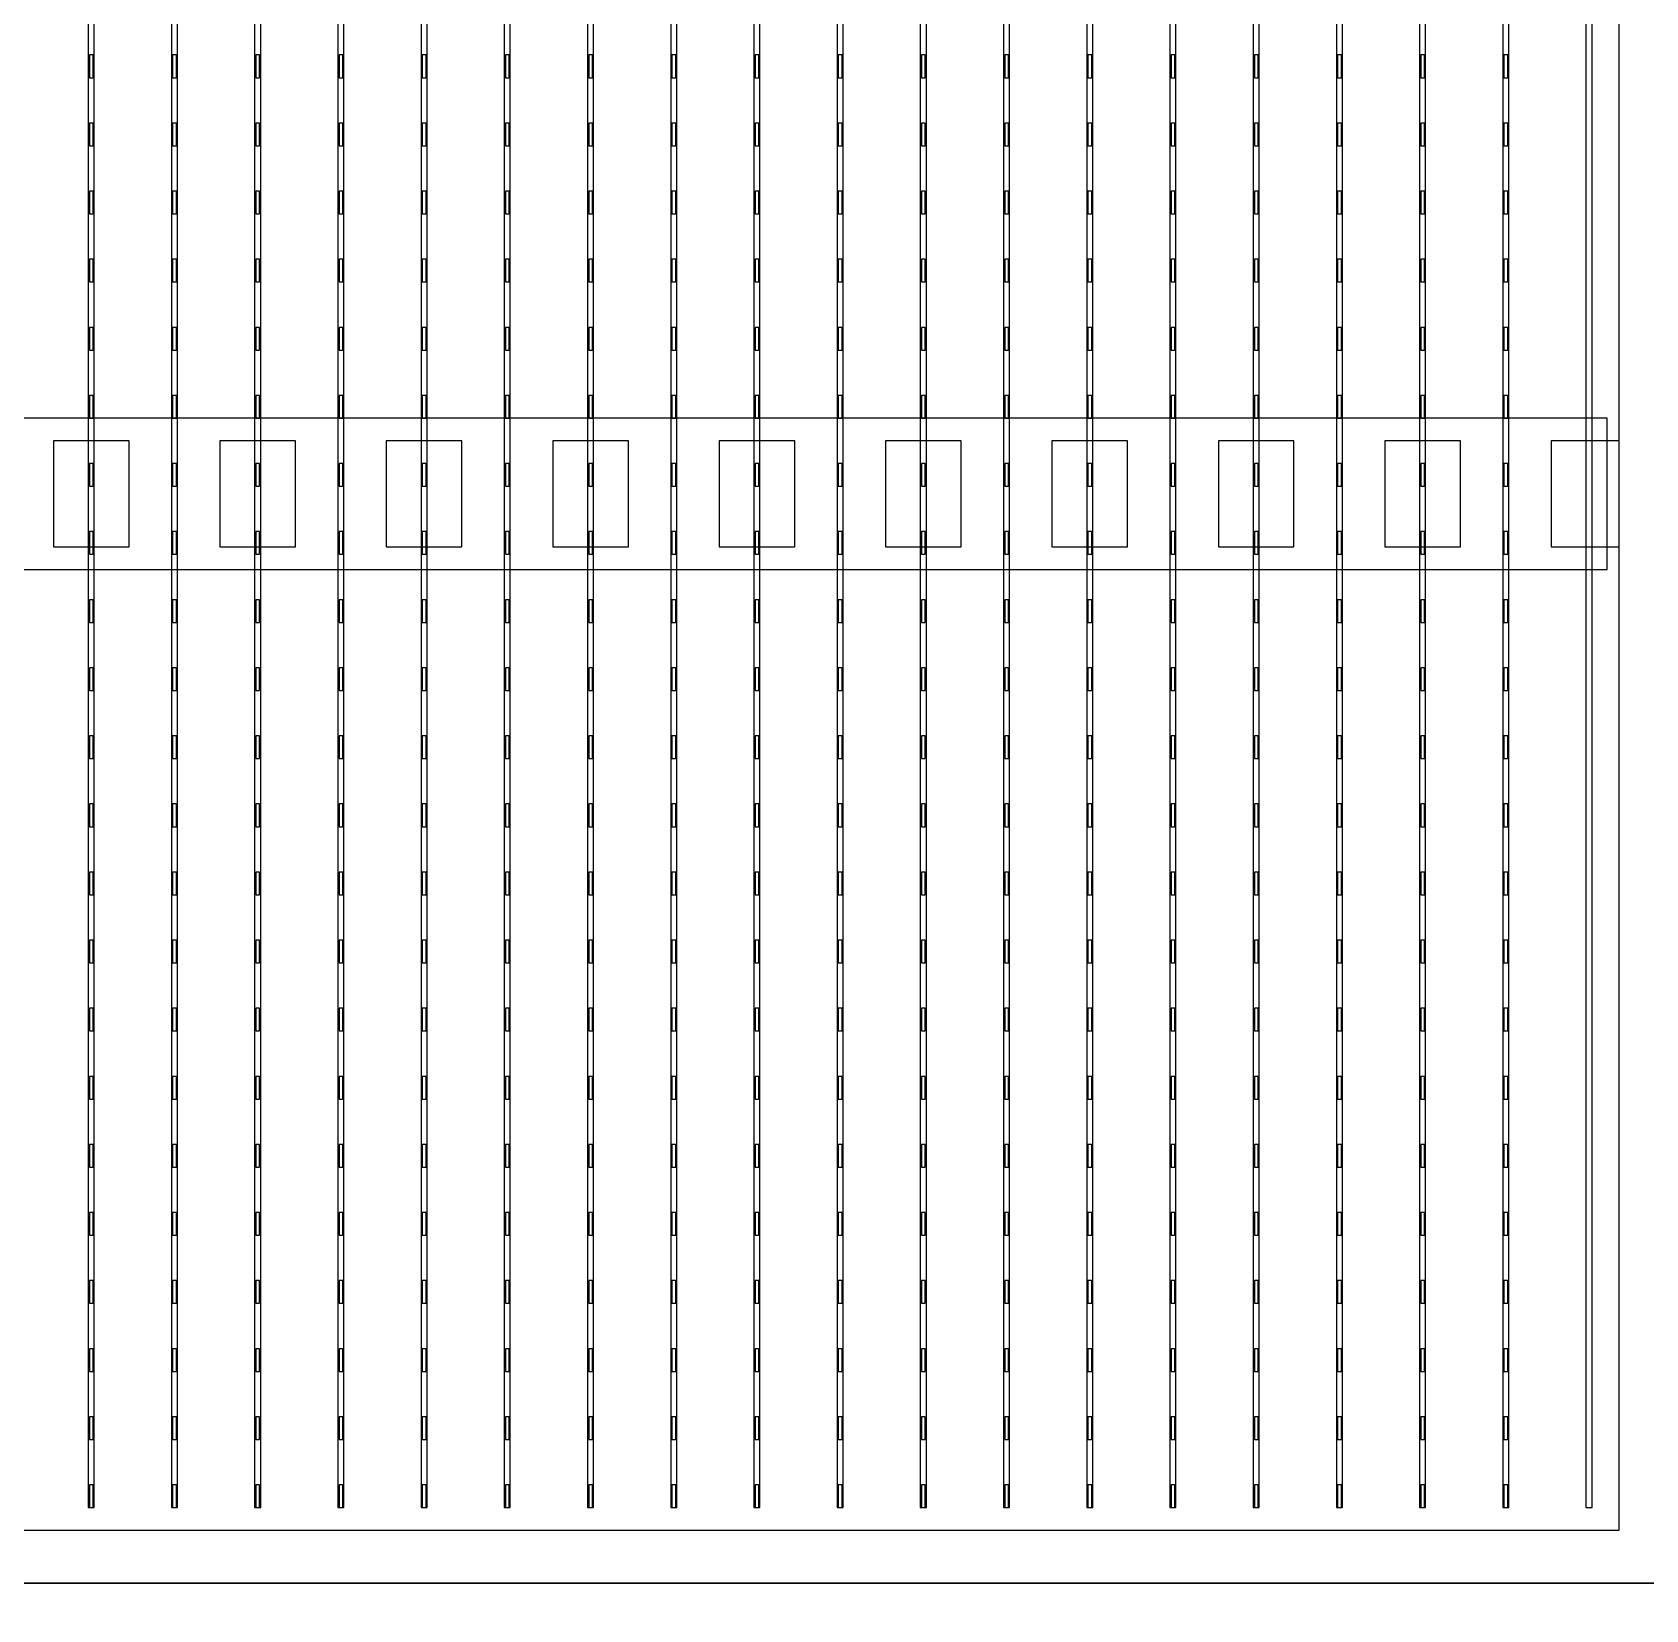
# Model space of a CAD drawing. Header units: millimetres. Extents: x -18 to 142, y -7 to 153.
# Drawn here: x 72.23 to 82.89, y 20.22 to 30.65 of the extents above; entities that cross this region are included whole.
import ezdxf

# ---------------------------------------------------------------- set-up
doc = ezdxf.new("R2010")
doc.units = ezdxf.units.MM
for name, color, linetype in [('BUSBARS', 3, 'Continuous'), ('CELLS', 5, 'Continuous'), ('CONTACT_PADS', 2, 'Continuous'), ('DICING', 4, 'Continuous'), ('FINGERS', 1, 'Continuous'), ('INSULATION', 2, 'Continuous')]:
    doc.layers.add(name, color=color, linetype=linetype)

msp = doc.modelspace()

# ---------------------------------------------------------------- linework, layer by layer
at = {"layer": 'BUSBARS'}
msp.add_lwpolyline([(82.64, 27.1), (82.64, 28.1), (62.6, 28.1), (62.6, 27.1), (82.64, 27.1)], close=True, dxfattribs=at)
at = {"layer": 'CELLS'}
for points in [[(83.07, 20.4), (83.07, 41.3), (62.17, 41.3), (62.17, 20.4), (83.07, 20.4)], [(83.07, -0.5), (83.07, 20.4), (62.17, 20.4), (62.17, -0.5), (83.07, -0.5)]]:
    msp.add_lwpolyline(points, close=True, dxfattribs=at)
at = {"layer": 'CONTACT_PADS'}
for points in [[(72.633, 30.35), (72.633, 30.5), (72.608, 30.5), (72.608, 30.35), (72.633, 30.35)], [(73.183, 30.35), (73.183, 30.5), (73.158, 30.5), (73.158, 30.35), (73.183, 30.35)], [(73.733, 30.35), (73.733, 30.5), (73.708, 30.5), (73.708, 30.35), (73.733, 30.35)], [(74.283, 30.35), (74.283, 30.5), (74.258, 30.5), (74.258, 30.35), (74.283, 30.35)], [(74.833, 30.35), (74.833, 30.5), (74.808, 30.5), (74.808, 30.35), (74.833, 30.35)], [(75.383, 30.35), (75.383, 30.5), (75.358, 30.5), (75.358, 30.35), (75.383, 30.35)], [(75.933, 30.35), (75.933, 30.5), (75.908, 30.5), (75.908, 30.35), (75.933, 30.35)], [(76.483, 30.35), (76.483, 30.5), (76.458, 30.5), (76.458, 30.35), (76.483, 30.35)], [(77.033, 30.35), (77.033, 30.5), (77.008, 30.5), (77.008, 30.35), (77.033, 30.35)], [(77.583, 30.35), (77.583, 30.5), (77.558, 30.5), (77.558, 30.35), (77.583, 30.35)], [(78.133, 30.35), (78.133, 30.5), (78.108, 30.5), (78.108, 30.35), (78.133, 30.35)], [(78.683, 30.35), (78.683, 30.5), (78.658, 30.5), (78.658, 30.35), (78.683, 30.35)], [(79.233, 30.35), (79.233, 30.5), (79.208, 30.5), (79.208, 30.35), (79.233, 30.35)], [(79.783, 30.35), (79.783, 30.5), (79.758, 30.5), (79.758, 30.35), (79.783, 30.35)], [(80.333, 30.35), (80.333, 30.5), (80.308, 30.5), (80.308, 30.35), (80.333, 30.35)], [(80.883, 30.35), (80.883, 30.5), (80.858, 30.5), (80.858, 30.35), (80.883, 30.35)], [(81.433, 30.35), (81.433, 30.5), (81.408, 30.5), (81.408, 30.35), (81.433, 30.35)], [(81.983, 30.35), (81.983, 30.5), (81.958, 30.5), (81.958, 30.35), (81.983, 30.35)], [(72.633, 29.9), (72.633, 30.05), (72.608, 30.05), (72.608, 29.9), (72.633, 29.9)], [(73.183, 29.9), (73.183, 30.05), (73.158, 30.05), (73.158, 29.9), (73.183, 29.9)], [(73.733, 29.9), (73.733, 30.05), (73.708, 30.05), (73.708, 29.9), (73.733, 29.9)], [(74.283, 29.9), (74.283, 30.05), (74.258, 30.05), (74.258, 29.9), (74.283, 29.9)], [(74.833, 29.9), (74.833, 30.05), (74.808, 30.05), (74.808, 29.9), (74.833, 29.9)], [(75.383, 29.9), (75.383, 30.05), (75.358, 30.05), (75.358, 29.9), (75.383, 29.9)], [(75.933, 29.9), (75.933, 30.05), (75.908, 30.05), (75.908, 29.9), (75.933, 29.9)], [(76.483, 29.9), (76.483, 30.05), (76.458, 30.05), (76.458, 29.9), (76.483, 29.9)], [(77.033, 29.9), (77.033, 30.05), (77.008, 30.05), (77.008, 29.9), (77.033, 29.9)], [(77.583, 29.9), (77.583, 30.05), (77.558, 30.05), (77.558, 29.9), (77.583, 29.9)], [(78.133, 29.9), (78.133, 30.05), (78.108, 30.05), (78.108, 29.9), (78.133, 29.9)], [(78.683, 29.9), (78.683, 30.05), (78.658, 30.05), (78.658, 29.9), (78.683, 29.9)], [(79.233, 29.9), (79.233, 30.05), (79.208, 30.05), (79.208, 29.9), (79.233, 29.9)], [(79.783, 29.9), (79.783, 30.05), (79.758, 30.05), (79.758, 29.9), (79.783, 29.9)], [(80.333, 29.9), (80.333, 30.05), (80.308, 30.05), (80.308, 29.9), (80.333, 29.9)], [(80.883, 29.9), (80.883, 30.05), (80.858, 30.05), (80.858, 29.9), (80.883, 29.9)], [(81.433, 29.9), (81.433, 30.05), (81.408, 30.05), (81.408, 29.9), (81.433, 29.9)], [(81.983, 29.9), (81.983, 30.05), (81.958, 30.05), (81.958, 29.9), (81.983, 29.9)], [(72.633, 29.45), (72.633, 29.6), (72.608, 29.6), (72.608, 29.45), (72.633, 29.45)], [(73.183, 29.45), (73.183, 29.6), (73.158, 29.6), (73.158, 29.45), (73.183, 29.45)], [(73.733, 29.45), (73.733, 29.6), (73.708, 29.6), (73.708, 29.45), (73.733, 29.45)], [(74.283, 29.45), (74.283, 29.6), (74.258, 29.6), (74.258, 29.45), (74.283, 29.45)], [(74.833, 29.45), (74.833, 29.6), (74.808, 29.6), (74.808, 29.45), (74.833, 29.45)], [(75.383, 29.45), (75.383, 29.6), (75.358, 29.6), (75.358, 29.45), (75.383, 29.45)], [(75.933, 29.45), (75.933, 29.6), (75.908, 29.6), (75.908, 29.45), (75.933, 29.45)], [(76.483, 29.45), (76.483, 29.6), (76.458, 29.6), (76.458, 29.45), (76.483, 29.45)], [(77.033, 29.45), (77.033, 29.6), (77.008, 29.6), (77.008, 29.45), (77.033, 29.45)], [(77.583, 29.45), (77.583, 29.6), (77.558, 29.6), (77.558, 29.45), (77.583, 29.45)], [(78.133, 29.45), (78.133, 29.6), (78.108, 29.6), (78.108, 29.45), (78.133, 29.45)], [(78.683, 29.45), (78.683, 29.6), (78.658, 29.6), (78.658, 29.45), (78.683, 29.45)], [(79.233, 29.45), (79.233, 29.6), (79.208, 29.6), (79.208, 29.45), (79.233, 29.45)], [(79.783, 29.45), (79.783, 29.6), (79.758, 29.6), (79.758, 29.45), (79.783, 29.45)], [(80.333, 29.45), (80.333, 29.6), (80.308, 29.6), (80.308, 29.45), (80.333, 29.45)], [(80.883, 29.45), (80.883, 29.6), (80.858, 29.6), (80.858, 29.45), (80.883, 29.45)], [(81.433, 29.45), (81.433, 29.6), (81.408, 29.6), (81.408, 29.45), (81.433, 29.45)], [(81.983, 29.45), (81.983, 29.6), (81.958, 29.6), (81.958, 29.45), (81.983, 29.45)], [(72.633, 29), (72.633, 29.15), (72.608, 29.15), (72.608, 29), (72.633, 29)], [(73.183, 29), (73.183, 29.15), (73.158, 29.15), (73.158, 29), (73.183, 29)], [(73.733, 29), (73.733, 29.15), (73.708, 29.15), (73.708, 29), (73.733, 29)], [(74.283, 29), (74.283, 29.15), (74.258, 29.15), (74.258, 29), (74.283, 29)], [(74.833, 29), (74.833, 29.15), (74.808, 29.15), (74.808, 29), (74.833, 29)], [(75.383, 29), (75.383, 29.15), (75.358, 29.15), (75.358, 29), (75.383, 29)], [(75.933, 29), (75.933, 29.15), (75.908, 29.15), (75.908, 29), (75.933, 29)], [(76.483, 29), (76.483, 29.15), (76.458, 29.15), (76.458, 29), (76.483, 29)], [(77.033, 29), (77.033, 29.15), (77.008, 29.15), (77.008, 29), (77.033, 29)], [(77.583, 29), (77.583, 29.15), (77.558, 29.15), (77.558, 29), (77.583, 29)], [(78.133, 29), (78.133, 29.15), (78.108, 29.15), (78.108, 29), (78.133, 29)], [(78.683, 29), (78.683, 29.15), (78.658, 29.15), (78.658, 29), (78.683, 29)], [(79.233, 29), (79.233, 29.15), (79.208, 29.15), (79.208, 29), (79.233, 29)], [(79.783, 29), (79.783, 29.15), (79.758, 29.15), (79.758, 29), (79.783, 29)], [(80.333, 29), (80.333, 29.15), (80.308, 29.15), (80.308, 29), (80.333, 29)], [(80.883, 29), (80.883, 29.15), (80.858, 29.15), (80.858, 29), (80.883, 29)], [(81.433, 29), (81.433, 29.15), (81.408, 29.15), (81.408, 29), (81.433, 29)], [(81.983, 29), (81.983, 29.15), (81.958, 29.15), (81.958, 29), (81.983, 29)], [(72.633, 28.55), (72.633, 28.7), (72.608, 28.7), (72.608, 28.55), (72.633, 28.55)], [(73.183, 28.55), (73.183, 28.7), (73.158, 28.7), (73.158, 28.55), (73.183, 28.55)], [(73.733, 28.55), (73.733, 28.7), (73.708, 28.7), (73.708, 28.55), (73.733, 28.55)], [(74.283, 28.55), (74.283, 28.7), (74.258, 28.7), (74.258, 28.55), (74.283, 28.55)], [(74.833, 28.55), (74.833, 28.7), (74.808, 28.7), (74.808, 28.55), (74.833, 28.55)], [(75.383, 28.55), (75.383, 28.7), (75.358, 28.7), (75.358, 28.55), (75.383, 28.55)], [(75.933, 28.55), (75.933, 28.7), (75.908, 28.7), (75.908, 28.55), (75.933, 28.55)], [(76.483, 28.55), (76.483, 28.7), (76.458, 28.7), (76.458, 28.55), (76.483, 28.55)], [(77.033, 28.55), (77.033, 28.7), (77.008, 28.7), (77.008, 28.55), (77.033, 28.55)], [(77.583, 28.55), (77.583, 28.7), (77.558, 28.7), (77.558, 28.55), (77.583, 28.55)], [(78.133, 28.55), (78.133, 28.7), (78.108, 28.7), (78.108, 28.55), (78.133, 28.55)], [(78.683, 28.55), (78.683, 28.7), (78.658, 28.7), (78.658, 28.55), (78.683, 28.55)], [(79.233, 28.55), (79.233, 28.7), (79.208, 28.7), (79.208, 28.55), (79.233, 28.55)], [(79.783, 28.55), (79.783, 28.7), (79.758, 28.7), (79.758, 28.55), (79.783, 28.55)], [(80.333, 28.55), (80.333, 28.7), (80.308, 28.7), (80.308, 28.55), (80.333, 28.55)], [(80.883, 28.55), (80.883, 28.7), (80.858, 28.7), (80.858, 28.55), (80.883, 28.55)], [(81.433, 28.55), (81.433, 28.7), (81.408, 28.7), (81.408, 28.55), (81.433, 28.55)], [(81.983, 28.55), (81.983, 28.7), (81.958, 28.7), (81.958, 28.55), (81.983, 28.55)], [(72.633, 28.1), (72.633, 28.25), (72.608, 28.25), (72.608, 28.1), (72.633, 28.1)], [(73.183, 28.1), (73.183, 28.25), (73.158, 28.25), (73.158, 28.1), (73.183, 28.1)], [(73.733, 28.1), (73.733, 28.25), (73.708, 28.25), (73.708, 28.1), (73.733, 28.1)], [(74.283, 28.1), (74.283, 28.25), (74.258, 28.25), (74.258, 28.1), (74.283, 28.1)], [(74.833, 28.1), (74.833, 28.25), (74.808, 28.25), (74.808, 28.1), (74.833, 28.1)], [(75.383, 28.1), (75.383, 28.25), (75.358, 28.25), (75.358, 28.1), (75.383, 28.1)], [(75.933, 28.1), (75.933, 28.25), (75.908, 28.25), (75.908, 28.1), (75.933, 28.1)], [(76.483, 28.1), (76.483, 28.25), (76.458, 28.25), (76.458, 28.1), (76.483, 28.1)], [(77.033, 28.1), (77.033, 28.25), (77.008, 28.25), (77.008, 28.1), (77.033, 28.1)], [(77.583, 28.1), (77.583, 28.25), (77.558, 28.25), (77.558, 28.1), (77.583, 28.1)], [(78.133, 28.1), (78.133, 28.25), (78.108, 28.25), (78.108, 28.1), (78.133, 28.1)], [(78.683, 28.1), (78.683, 28.25), (78.658, 28.25), (78.658, 28.1), (78.683, 28.1)], [(79.233, 28.1), (79.233, 28.25), (79.208, 28.25), (79.208, 28.1), (79.233, 28.1)], [(79.783, 28.1), (79.783, 28.25), (79.758, 28.25), (79.758, 28.1), (79.783, 28.1)], [(80.333, 28.1), (80.333, 28.25), (80.308, 28.25), (80.308, 28.1), (80.333, 28.1)], [(80.883, 28.1), (80.883, 28.25), (80.858, 28.25), (80.858, 28.1), (80.883, 28.1)], [(81.433, 28.1), (81.433, 28.25), (81.408, 28.25), (81.408, 28.1), (81.433, 28.1)], [(81.983, 28.1), (81.983, 28.25), (81.958, 28.25), (81.958, 28.1), (81.983, 28.1)], [(72.633, 27.65), (72.633, 27.8), (72.608, 27.8), (72.608, 27.65), (72.633, 27.65)], [(73.183, 27.65), (73.183, 27.8), (73.158, 27.8), (73.158, 27.65), (73.183, 27.65)], [(73.733, 27.65), (73.733, 27.8), (73.708, 27.8), (73.708, 27.65), (73.733, 27.65)], [(74.283, 27.65), (74.283, 27.8), (74.258, 27.8), (74.258, 27.65), (74.283, 27.65)], [(74.833, 27.65), (74.833, 27.8), (74.808, 27.8), (74.808, 27.65), (74.833, 27.65)], [(75.383, 27.65), (75.383, 27.8), (75.358, 27.8), (75.358, 27.65), (75.383, 27.65)], [(75.933, 27.65), (75.933, 27.8), (75.908, 27.8), (75.908, 27.65), (75.933, 27.65)], [(76.483, 27.65), (76.483, 27.8), (76.458, 27.8), (76.458, 27.65), (76.483, 27.65)], [(77.033, 27.65), (77.033, 27.8), (77.008, 27.8), (77.008, 27.65), (77.033, 27.65)], [(77.583, 27.65), (77.583, 27.8), (77.558, 27.8), (77.558, 27.65), (77.583, 27.65)], [(78.133, 27.65), (78.133, 27.8), (78.108, 27.8), (78.108, 27.65), (78.133, 27.65)], [(78.683, 27.65), (78.683, 27.8), (78.658, 27.8), (78.658, 27.65), (78.683, 27.65)], [(79.233, 27.65), (79.233, 27.8), (79.208, 27.8), (79.208, 27.65), (79.233, 27.65)], [(79.783, 27.65), (79.783, 27.8), (79.758, 27.8), (79.758, 27.65), (79.783, 27.65)], [(80.333, 27.65), (80.333, 27.8), (80.308, 27.8), (80.308, 27.65), (80.333, 27.65)], [(80.883, 27.65), (80.883, 27.8), (80.858, 27.8), (80.858, 27.65), (80.883, 27.65)], [(81.433, 27.65), (81.433, 27.8), (81.408, 27.8), (81.408, 27.65), (81.433, 27.65)], [(81.983, 27.65), (81.983, 27.8), (81.958, 27.8), (81.958, 27.65), (81.983, 27.65)], [(72.633, 27.2), (72.633, 27.35), (72.608, 27.35), (72.608, 27.2), (72.633, 27.2)], [(73.183, 27.2), (73.183, 27.35), (73.158, 27.35), (73.158, 27.2), (73.183, 27.2)], [(73.733, 27.2), (73.733, 27.35), (73.708, 27.35), (73.708, 27.2), (73.733, 27.2)], [(74.283, 27.2), (74.283, 27.35), (74.258, 27.35), (74.258, 27.2), (74.283, 27.2)], [(74.833, 27.2), (74.833, 27.35), (74.808, 27.35), (74.808, 27.2), (74.833, 27.2)], [(75.383, 27.2), (75.383, 27.35), (75.358, 27.35), (75.358, 27.2), (75.383, 27.2)], [(75.933, 27.2), (75.933, 27.35), (75.908, 27.35), (75.908, 27.2), (75.933, 27.2)], [(76.483, 27.2), (76.483, 27.35), (76.458, 27.35), (76.458, 27.2), (76.483, 27.2)], [(77.033, 27.2), (77.033, 27.35), (77.008, 27.35), (77.008, 27.2), (77.033, 27.2)], [(77.583, 27.2), (77.583, 27.35), (77.558, 27.35), (77.558, 27.2), (77.583, 27.2)], [(78.133, 27.2), (78.133, 27.35), (78.108, 27.35), (78.108, 27.2), (78.133, 27.2)], [(78.683, 27.2), (78.683, 27.35), (78.658, 27.35), (78.658, 27.2), (78.683, 27.2)], [(79.233, 27.2), (79.233, 27.35), (79.208, 27.35), (79.208, 27.2), (79.233, 27.2)], [(79.783, 27.2), (79.783, 27.35), (79.758, 27.35), (79.758, 27.2), (79.783, 27.2)], [(80.333, 27.2), (80.333, 27.35), (80.308, 27.35), (80.308, 27.2), (80.333, 27.2)], [(80.883, 27.2), (80.883, 27.35), (80.858, 27.35), (80.858, 27.2), (80.883, 27.2)], [(81.433, 27.2), (81.433, 27.35), (81.408, 27.35), (81.408, 27.2), (81.433, 27.2)], [(81.983, 27.2), (81.983, 27.35), (81.958, 27.35), (81.958, 27.2), (81.983, 27.2)], [(72.633, 26.75), (72.633, 26.9), (72.608, 26.9), (72.608, 26.75), (72.633, 26.75)], [(73.183, 26.75), (73.183, 26.9), (73.158, 26.9), (73.158, 26.75), (73.183, 26.75)], [(73.733, 26.75), (73.733, 26.9), (73.708, 26.9), (73.708, 26.75), (73.733, 26.75)], [(74.283, 26.75), (74.283, 26.9), (74.258, 26.9), (74.258, 26.75), (74.283, 26.75)], [(74.833, 26.75), (74.833, 26.9), (74.808, 26.9), (74.808, 26.75), (74.833, 26.75)], [(75.383, 26.75), (75.383, 26.9), (75.358, 26.9), (75.358, 26.75), (75.383, 26.75)], [(75.933, 26.75), (75.933, 26.9), (75.908, 26.9), (75.908, 26.75), (75.933, 26.75)], [(76.483, 26.75), (76.483, 26.9), (76.458, 26.9), (76.458, 26.75), (76.483, 26.75)], [(77.033, 26.75), (77.033, 26.9), (77.008, 26.9), (77.008, 26.75), (77.033, 26.75)], [(77.583, 26.75), (77.583, 26.9), (77.558, 26.9), (77.558, 26.75), (77.583, 26.75)], [(78.133, 26.75), (78.133, 26.9), (78.108, 26.9), (78.108, 26.75), (78.133, 26.75)], [(78.683, 26.75), (78.683, 26.9), (78.658, 26.9), (78.658, 26.75), (78.683, 26.75)], [(79.233, 26.75), (79.233, 26.9), (79.208, 26.9), (79.208, 26.75), (79.233, 26.75)], [(79.783, 26.75), (79.783, 26.9), (79.758, 26.9), (79.758, 26.75), (79.783, 26.75)], [(80.333, 26.75), (80.333, 26.9), (80.308, 26.9), (80.308, 26.75), (80.333, 26.75)], [(80.883, 26.75), (80.883, 26.9), (80.858, 26.9), (80.858, 26.75), (80.883, 26.75)], [(81.433, 26.75), (81.433, 26.9), (81.408, 26.9), (81.408, 26.75), (81.433, 26.75)], [(81.983, 26.75), (81.983, 26.9), (81.958, 26.9), (81.958, 26.75), (81.983, 26.75)], [(72.633, 26.3), (72.633, 26.45), (72.608, 26.45), (72.608, 26.3), (72.633, 26.3)], [(73.183, 26.3), (73.183, 26.45), (73.158, 26.45), (73.158, 26.3), (73.183, 26.3)], [(73.733, 26.3), (73.733, 26.45), (73.708, 26.45), (73.708, 26.3), (73.733, 26.3)], [(74.283, 26.3), (74.283, 26.45), (74.258, 26.45), (74.258, 26.3), (74.283, 26.3)], [(74.833, 26.3), (74.833, 26.45), (74.808, 26.45), (74.808, 26.3), (74.833, 26.3)], [(75.383, 26.3), (75.383, 26.45), (75.358, 26.45), (75.358, 26.3), (75.383, 26.3)], [(75.933, 26.3), (75.933, 26.45), (75.908, 26.45), (75.908, 26.3), (75.933, 26.3)], [(76.483, 26.3), (76.483, 26.45), (76.458, 26.45), (76.458, 26.3), (76.483, 26.3)], [(77.033, 26.3), (77.033, 26.45), (77.008, 26.45), (77.008, 26.3), (77.033, 26.3)], [(77.583, 26.3), (77.583, 26.45), (77.558, 26.45), (77.558, 26.3), (77.583, 26.3)], [(78.133, 26.3), (78.133, 26.45), (78.108, 26.45), (78.108, 26.3), (78.133, 26.3)], [(78.683, 26.3), (78.683, 26.45), (78.658, 26.45), (78.658, 26.3), (78.683, 26.3)], [(79.233, 26.3), (79.233, 26.45), (79.208, 26.45), (79.208, 26.3), (79.233, 26.3)], [(79.783, 26.3), (79.783, 26.45), (79.758, 26.45), (79.758, 26.3), (79.783, 26.3)], [(80.333, 26.3), (80.333, 26.45), (80.308, 26.45), (80.308, 26.3), (80.333, 26.3)], [(80.883, 26.3), (80.883, 26.45), (80.858, 26.45), (80.858, 26.3), (80.883, 26.3)], [(81.433, 26.3), (81.433, 26.45), (81.408, 26.45), (81.408, 26.3), (81.433, 26.3)], [(81.983, 26.3), (81.983, 26.45), (81.958, 26.45), (81.958, 26.3), (81.983, 26.3)], [(72.633, 25.85), (72.633, 26), (72.608, 26), (72.608, 25.85), (72.633, 25.85)], [(73.183, 25.85), (73.183, 26), (73.158, 26), (73.158, 25.85), (73.183, 25.85)], [(73.733, 25.85), (73.733, 26), (73.708, 26), (73.708, 25.85), (73.733, 25.85)], [(74.283, 25.85), (74.283, 26), (74.258, 26), (74.258, 25.85), (74.283, 25.85)], [(74.833, 25.85), (74.833, 26), (74.808, 26), (74.808, 25.85), (74.833, 25.85)], [(75.383, 25.85), (75.383, 26), (75.358, 26), (75.358, 25.85), (75.383, 25.85)], [(75.933, 25.85), (75.933, 26), (75.908, 26), (75.908, 25.85), (75.933, 25.85)], [(76.483, 25.85), (76.483, 26), (76.458, 26), (76.458, 25.85), (76.483, 25.85)], [(77.033, 25.85), (77.033, 26), (77.008, 26), (77.008, 25.85), (77.033, 25.85)], [(77.583, 25.85), (77.583, 26), (77.558, 26), (77.558, 25.85), (77.583, 25.85)], [(78.133, 25.85), (78.133, 26), (78.108, 26), (78.108, 25.85), (78.133, 25.85)], [(78.683, 25.85), (78.683, 26), (78.658, 26), (78.658, 25.85), (78.683, 25.85)], [(79.233, 25.85), (79.233, 26), (79.208, 26), (79.208, 25.85), (79.233, 25.85)], [(79.783, 25.85), (79.783, 26), (79.758, 26), (79.758, 25.85), (79.783, 25.85)], [(80.333, 25.85), (80.333, 26), (80.308, 26), (80.308, 25.85), (80.333, 25.85)], [(80.883, 25.85), (80.883, 26), (80.858, 26), (80.858, 25.85), (80.883, 25.85)], [(81.433, 25.85), (81.433, 26), (81.408, 26), (81.408, 25.85), (81.433, 25.85)], [(81.983, 25.85), (81.983, 26), (81.958, 26), (81.958, 25.85), (81.983, 25.85)], [(72.633, 25.4), (72.633, 25.55), (72.608, 25.55), (72.608, 25.4), (72.633, 25.4)], [(73.183, 25.4), (73.183, 25.55), (73.158, 25.55), (73.158, 25.4), (73.183, 25.4)], [(73.733, 25.4), (73.733, 25.55), (73.708, 25.55), (73.708, 25.4), (73.733, 25.4)], [(74.283, 25.4), (74.283, 25.55), (74.258, 25.55), (74.258, 25.4), (74.283, 25.4)], [(74.833, 25.4), (74.833, 25.55), (74.808, 25.55), (74.808, 25.4), (74.833, 25.4)], [(75.383, 25.4), (75.383, 25.55), (75.358, 25.55), (75.358, 25.4), (75.383, 25.4)], [(75.933, 25.4), (75.933, 25.55), (75.908, 25.55), (75.908, 25.4), (75.933, 25.4)], [(76.483, 25.4), (76.483, 25.55), (76.458, 25.55), (76.458, 25.4), (76.483, 25.4)], [(77.033, 25.4), (77.033, 25.55), (77.008, 25.55), (77.008, 25.4), (77.033, 25.4)], [(77.583, 25.4), (77.583, 25.55), (77.558, 25.55), (77.558, 25.4), (77.583, 25.4)], [(78.133, 25.4), (78.133, 25.55), (78.108, 25.55), (78.108, 25.4), (78.133, 25.4)], [(78.683, 25.4), (78.683, 25.55), (78.658, 25.55), (78.658, 25.4), (78.683, 25.4)], [(79.233, 25.4), (79.233, 25.55), (79.208, 25.55), (79.208, 25.4), (79.233, 25.4)], [(79.783, 25.4), (79.783, 25.55), (79.758, 25.55), (79.758, 25.4), (79.783, 25.4)], [(80.333, 25.4), (80.333, 25.55), (80.308, 25.55), (80.308, 25.4), (80.333, 25.4)], [(80.883, 25.4), (80.883, 25.55), (80.858, 25.55), (80.858, 25.4), (80.883, 25.4)], [(81.433, 25.4), (81.433, 25.55), (81.408, 25.55), (81.408, 25.4), (81.433, 25.4)], [(81.983, 25.4), (81.983, 25.55), (81.958, 25.55), (81.958, 25.4), (81.983, 25.4)], [(72.633, 24.95), (72.633, 25.1), (72.608, 25.1), (72.608, 24.95), (72.633, 24.95)], [(73.183, 24.95), (73.183, 25.1), (73.158, 25.1), (73.158, 24.95), (73.183, 24.95)], [(73.733, 24.95), (73.733, 25.1), (73.708, 25.1), (73.708, 24.95), (73.733, 24.95)], [(74.283, 24.95), (74.283, 25.1), (74.258, 25.1), (74.258, 24.95), (74.283, 24.95)], [(74.833, 24.95), (74.833, 25.1), (74.808, 25.1), (74.808, 24.95), (74.833, 24.95)], [(75.383, 24.95), (75.383, 25.1), (75.358, 25.1), (75.358, 24.95), (75.383, 24.95)], [(75.933, 24.95), (75.933, 25.1), (75.908, 25.1), (75.908, 24.95), (75.933, 24.95)], [(76.483, 24.95), (76.483, 25.1), (76.458, 25.1), (76.458, 24.95), (76.483, 24.95)], [(77.033, 24.95), (77.033, 25.1), (77.008, 25.1), (77.008, 24.95), (77.033, 24.95)], [(77.583, 24.95), (77.583, 25.1), (77.558, 25.1), (77.558, 24.95), (77.583, 24.95)], [(78.133, 24.95), (78.133, 25.1), (78.108, 25.1), (78.108, 24.95), (78.133, 24.95)], [(78.683, 24.95), (78.683, 25.1), (78.658, 25.1), (78.658, 24.95), (78.683, 24.95)], [(79.233, 24.95), (79.233, 25.1), (79.208, 25.1), (79.208, 24.95), (79.233, 24.95)], [(79.783, 24.95), (79.783, 25.1), (79.758, 25.1), (79.758, 24.95), (79.783, 24.95)], [(80.333, 24.95), (80.333, 25.1), (80.308, 25.1), (80.308, 24.95), (80.333, 24.95)], [(80.883, 24.95), (80.883, 25.1), (80.858, 25.1), (80.858, 24.95), (80.883, 24.95)], [(81.433, 24.95), (81.433, 25.1), (81.408, 25.1), (81.408, 24.95), (81.433, 24.95)], [(81.983, 24.95), (81.983, 25.1), (81.958, 25.1), (81.958, 24.95), (81.983, 24.95)], [(72.633, 24.5), (72.633, 24.65), (72.608, 24.65), (72.608, 24.5), (72.633, 24.5)], [(73.183, 24.5), (73.183, 24.65), (73.158, 24.65), (73.158, 24.5), (73.183, 24.5)], [(73.733, 24.5), (73.733, 24.65), (73.708, 24.65), (73.708, 24.5), (73.733, 24.5)], [(74.283, 24.5), (74.283, 24.65), (74.258, 24.65), (74.258, 24.5), (74.283, 24.5)], [(74.833, 24.5), (74.833, 24.65), (74.808, 24.65), (74.808, 24.5), (74.833, 24.5)], [(75.383, 24.5), (75.383, 24.65), (75.358, 24.65), (75.358, 24.5), (75.383, 24.5)], [(75.933, 24.5), (75.933, 24.65), (75.908, 24.65), (75.908, 24.5), (75.933, 24.5)], [(76.483, 24.5), (76.483, 24.65), (76.458, 24.65), (76.458, 24.5), (76.483, 24.5)], [(77.033, 24.5), (77.033, 24.65), (77.008, 24.65), (77.008, 24.5), (77.033, 24.5)], [(77.583, 24.5), (77.583, 24.65), (77.558, 24.65), (77.558, 24.5), (77.583, 24.5)], [(78.133, 24.5), (78.133, 24.65), (78.108, 24.65), (78.108, 24.5), (78.133, 24.5)], [(78.683, 24.5), (78.683, 24.65), (78.658, 24.65), (78.658, 24.5), (78.683, 24.5)], [(79.233, 24.5), (79.233, 24.65), (79.208, 24.65), (79.208, 24.5), (79.233, 24.5)], [(79.783, 24.5), (79.783, 24.65), (79.758, 24.65), (79.758, 24.5), (79.783, 24.5)], [(80.333, 24.5), (80.333, 24.65), (80.308, 24.65), (80.308, 24.5), (80.333, 24.5)], [(80.883, 24.5), (80.883, 24.65), (80.858, 24.65), (80.858, 24.5), (80.883, 24.5)], [(81.433, 24.5), (81.433, 24.65), (81.408, 24.65), (81.408, 24.5), (81.433, 24.5)], [(81.983, 24.5), (81.983, 24.65), (81.958, 24.65), (81.958, 24.5), (81.983, 24.5)], [(72.633, 24.05), (72.633, 24.2), (72.608, 24.2), (72.608, 24.05), (72.633, 24.05)], [(73.183, 24.05), (73.183, 24.2), (73.158, 24.2), (73.158, 24.05), (73.183, 24.05)], [(73.733, 24.05), (73.733, 24.2), (73.708, 24.2), (73.708, 24.05), (73.733, 24.05)], [(74.283, 24.05), (74.283, 24.2), (74.258, 24.2), (74.258, 24.05), (74.283, 24.05)], [(74.833, 24.05), (74.833, 24.2), (74.808, 24.2), (74.808, 24.05), (74.833, 24.05)], [(75.383, 24.05), (75.383, 24.2), (75.358, 24.2), (75.358, 24.05), (75.383, 24.05)], [(75.933, 24.05), (75.933, 24.2), (75.908, 24.2), (75.908, 24.05), (75.933, 24.05)], [(76.483, 24.05), (76.483, 24.2), (76.458, 24.2), (76.458, 24.05), (76.483, 24.05)], [(77.033, 24.05), (77.033, 24.2), (77.008, 24.2), (77.008, 24.05), (77.033, 24.05)], [(77.583, 24.05), (77.583, 24.2), (77.558, 24.2), (77.558, 24.05), (77.583, 24.05)], [(78.133, 24.05), (78.133, 24.2), (78.108, 24.2), (78.108, 24.05), (78.133, 24.05)], [(78.683, 24.05), (78.683, 24.2), (78.658, 24.2), (78.658, 24.05), (78.683, 24.05)], [(79.233, 24.05), (79.233, 24.2), (79.208, 24.2), (79.208, 24.05), (79.233, 24.05)], [(79.783, 24.05), (79.783, 24.2), (79.758, 24.2), (79.758, 24.05), (79.783, 24.05)], [(80.333, 24.05), (80.333, 24.2), (80.308, 24.2), (80.308, 24.05), (80.333, 24.05)], [(80.883, 24.05), (80.883, 24.2), (80.858, 24.2), (80.858, 24.05), (80.883, 24.05)], [(81.433, 24.05), (81.433, 24.2), (81.408, 24.2), (81.408, 24.05), (81.433, 24.05)], [(81.983, 24.05), (81.983, 24.2), (81.958, 24.2), (81.958, 24.05), (81.983, 24.05)], [(72.633, 23.6), (72.633, 23.75), (72.608, 23.75), (72.608, 23.6), (72.633, 23.6)], [(73.183, 23.6), (73.183, 23.75), (73.158, 23.75), (73.158, 23.6), (73.183, 23.6)], [(73.733, 23.6), (73.733, 23.75), (73.708, 23.75), (73.708, 23.6), (73.733, 23.6)], [(74.283, 23.6), (74.283, 23.75), (74.258, 23.75), (74.258, 23.6), (74.283, 23.6)], [(74.833, 23.6), (74.833, 23.75), (74.808, 23.75), (74.808, 23.6), (74.833, 23.6)], [(75.383, 23.6), (75.383, 23.75), (75.358, 23.75), (75.358, 23.6), (75.383, 23.6)], [(75.933, 23.6), (75.933, 23.75), (75.908, 23.75), (75.908, 23.6), (75.933, 23.6)], [(76.483, 23.6), (76.483, 23.75), (76.458, 23.75), (76.458, 23.6), (76.483, 23.6)], [(77.033, 23.6), (77.033, 23.75), (77.008, 23.75), (77.008, 23.6), (77.033, 23.6)], [(77.583, 23.6), (77.583, 23.75), (77.558, 23.75), (77.558, 23.6), (77.583, 23.6)], [(78.133, 23.6), (78.133, 23.75), (78.108, 23.75), (78.108, 23.6), (78.133, 23.6)], [(78.683, 23.6), (78.683, 23.75), (78.658, 23.75), (78.658, 23.6), (78.683, 23.6)], [(79.233, 23.6), (79.233, 23.75), (79.208, 23.75), (79.208, 23.6), (79.233, 23.6)], [(79.783, 23.6), (79.783, 23.75), (79.758, 23.75), (79.758, 23.6), (79.783, 23.6)], [(80.333, 23.6), (80.333, 23.75), (80.308, 23.75), (80.308, 23.6), (80.333, 23.6)], [(80.883, 23.6), (80.883, 23.75), (80.858, 23.75), (80.858, 23.6), (80.883, 23.6)], [(81.433, 23.6), (81.433, 23.75), (81.408, 23.75), (81.408, 23.6), (81.433, 23.6)], [(81.983, 23.6), (81.983, 23.75), (81.958, 23.75), (81.958, 23.6), (81.983, 23.6)], [(72.633, 23.15), (72.633, 23.3), (72.608, 23.3), (72.608, 23.15), (72.633, 23.15)], [(73.183, 23.15), (73.183, 23.3), (73.158, 23.3), (73.158, 23.15), (73.183, 23.15)], [(73.733, 23.15), (73.733, 23.3), (73.708, 23.3), (73.708, 23.15), (73.733, 23.15)], [(74.283, 23.15), (74.283, 23.3), (74.258, 23.3), (74.258, 23.15), (74.283, 23.15)], [(74.833, 23.15), (74.833, 23.3), (74.808, 23.3), (74.808, 23.15), (74.833, 23.15)], [(75.383, 23.15), (75.383, 23.3), (75.358, 23.3), (75.358, 23.15), (75.383, 23.15)], [(75.933, 23.15), (75.933, 23.3), (75.908, 23.3), (75.908, 23.15), (75.933, 23.15)], [(76.483, 23.15), (76.483, 23.3), (76.458, 23.3), (76.458, 23.15), (76.483, 23.15)], [(77.033, 23.15), (77.033, 23.3), (77.008, 23.3), (77.008, 23.15), (77.033, 23.15)], [(77.583, 23.15), (77.583, 23.3), (77.558, 23.3), (77.558, 23.15), (77.583, 23.15)], [(78.133, 23.15), (78.133, 23.3), (78.108, 23.3), (78.108, 23.15), (78.133, 23.15)], [(78.683, 23.15), (78.683, 23.3), (78.658, 23.3), (78.658, 23.15), (78.683, 23.15)], [(79.233, 23.15), (79.233, 23.3), (79.208, 23.3), (79.208, 23.15), (79.233, 23.15)], [(79.783, 23.15), (79.783, 23.3), (79.758, 23.3), (79.758, 23.15), (79.783, 23.15)], [(80.333, 23.15), (80.333, 23.3), (80.308, 23.3), (80.308, 23.15), (80.333, 23.15)], [(80.883, 23.15), (80.883, 23.3), (80.858, 23.3), (80.858, 23.15), (80.883, 23.15)], [(81.433, 23.15), (81.433, 23.3), (81.408, 23.3), (81.408, 23.15), (81.433, 23.15)], [(81.983, 23.15), (81.983, 23.3), (81.958, 23.3), (81.958, 23.15), (81.983, 23.15)], [(72.633, 22.7), (72.633, 22.85), (72.608, 22.85), (72.608, 22.7), (72.633, 22.7)], [(73.183, 22.7), (73.183, 22.85), (73.158, 22.85), (73.158, 22.7), (73.183, 22.7)], [(73.733, 22.7), (73.733, 22.85), (73.708, 22.85), (73.708, 22.7), (73.733, 22.7)], [(74.283, 22.7), (74.283, 22.85), (74.258, 22.85), (74.258, 22.7), (74.283, 22.7)], [(74.833, 22.7), (74.833, 22.85), (74.808, 22.85), (74.808, 22.7), (74.833, 22.7)], [(75.383, 22.7), (75.383, 22.85), (75.358, 22.85), (75.358, 22.7), (75.383, 22.7)], [(75.933, 22.7), (75.933, 22.85), (75.908, 22.85), (75.908, 22.7), (75.933, 22.7)], [(76.483, 22.7), (76.483, 22.85), (76.458, 22.85), (76.458, 22.7), (76.483, 22.7)], [(77.033, 22.7), (77.033, 22.85), (77.008, 22.85), (77.008, 22.7), (77.033, 22.7)], [(77.583, 22.7), (77.583, 22.85), (77.558, 22.85), (77.558, 22.7), (77.583, 22.7)], [(78.133, 22.7), (78.133, 22.85), (78.108, 22.85), (78.108, 22.7), (78.133, 22.7)], [(78.683, 22.7), (78.683, 22.85), (78.658, 22.85), (78.658, 22.7), (78.683, 22.7)], [(79.233, 22.7), (79.233, 22.85), (79.208, 22.85), (79.208, 22.7), (79.233, 22.7)], [(79.783, 22.7), (79.783, 22.85), (79.758, 22.85), (79.758, 22.7), (79.783, 22.7)], [(80.333, 22.7), (80.333, 22.85), (80.308, 22.85), (80.308, 22.7), (80.333, 22.7)], [(80.883, 22.7), (80.883, 22.85), (80.858, 22.85), (80.858, 22.7), (80.883, 22.7)], [(81.433, 22.7), (81.433, 22.85), (81.408, 22.85), (81.408, 22.7), (81.433, 22.7)], [(81.983, 22.7), (81.983, 22.85), (81.958, 22.85), (81.958, 22.7), (81.983, 22.7)], [(72.633, 22.25), (72.633, 22.4), (72.608, 22.4), (72.608, 22.25), (72.633, 22.25)], [(73.183, 22.25), (73.183, 22.4), (73.158, 22.4), (73.158, 22.25), (73.183, 22.25)], [(73.733, 22.25), (73.733, 22.4), (73.708, 22.4), (73.708, 22.25), (73.733, 22.25)], [(74.283, 22.25), (74.283, 22.4), (74.258, 22.4), (74.258, 22.25), (74.283, 22.25)], [(74.833, 22.25), (74.833, 22.4), (74.808, 22.4), (74.808, 22.25), (74.833, 22.25)], [(75.383, 22.25), (75.383, 22.4), (75.358, 22.4), (75.358, 22.25), (75.383, 22.25)], [(75.933, 22.25), (75.933, 22.4), (75.908, 22.4), (75.908, 22.25), (75.933, 22.25)], [(76.483, 22.25), (76.483, 22.4), (76.458, 22.4), (76.458, 22.25), (76.483, 22.25)], [(77.033, 22.25), (77.033, 22.4), (77.008, 22.4), (77.008, 22.25), (77.033, 22.25)], [(77.583, 22.25), (77.583, 22.4), (77.558, 22.4), (77.558, 22.25), (77.583, 22.25)], [(78.133, 22.25), (78.133, 22.4), (78.108, 22.4), (78.108, 22.25), (78.133, 22.25)], [(78.683, 22.25), (78.683, 22.4), (78.658, 22.4), (78.658, 22.25), (78.683, 22.25)], [(79.233, 22.25), (79.233, 22.4), (79.208, 22.4), (79.208, 22.25), (79.233, 22.25)], [(79.783, 22.25), (79.783, 22.4), (79.758, 22.4), (79.758, 22.25), (79.783, 22.25)], [(80.333, 22.25), (80.333, 22.4), (80.308, 22.4), (80.308, 22.25), (80.333, 22.25)], [(80.883, 22.25), (80.883, 22.4), (80.858, 22.4), (80.858, 22.25), (80.883, 22.25)], [(81.433, 22.25), (81.433, 22.4), (81.408, 22.4), (81.408, 22.25), (81.433, 22.25)], [(81.983, 22.25), (81.983, 22.4), (81.958, 22.4), (81.958, 22.25), (81.983, 22.25)], [(72.633, 21.8), (72.633, 21.95), (72.608, 21.95), (72.608, 21.8), (72.633, 21.8)], [(73.183, 21.8), (73.183, 21.95), (73.158, 21.95), (73.158, 21.8), (73.183, 21.8)], [(73.733, 21.8), (73.733, 21.95), (73.708, 21.95), (73.708, 21.8), (73.733, 21.8)], [(74.283, 21.8), (74.283, 21.95), (74.258, 21.95), (74.258, 21.8), (74.283, 21.8)], [(74.833, 21.8), (74.833, 21.95), (74.808, 21.95), (74.808, 21.8), (74.833, 21.8)], [(75.383, 21.8), (75.383, 21.95), (75.358, 21.95), (75.358, 21.8), (75.383, 21.8)], [(75.933, 21.8), (75.933, 21.95), (75.908, 21.95), (75.908, 21.8), (75.933, 21.8)], [(76.483, 21.8), (76.483, 21.95), (76.458, 21.95), (76.458, 21.8), (76.483, 21.8)], [(77.033, 21.8), (77.033, 21.95), (77.008, 21.95), (77.008, 21.8), (77.033, 21.8)], [(77.583, 21.8), (77.583, 21.95), (77.558, 21.95), (77.558, 21.8), (77.583, 21.8)], [(78.133, 21.8), (78.133, 21.95), (78.108, 21.95), (78.108, 21.8), (78.133, 21.8)], [(78.683, 21.8), (78.683, 21.95), (78.658, 21.95), (78.658, 21.8), (78.683, 21.8)], [(79.233, 21.8), (79.233, 21.95), (79.208, 21.95), (79.208, 21.8), (79.233, 21.8)], [(79.783, 21.8), (79.783, 21.95), (79.758, 21.95), (79.758, 21.8), (79.783, 21.8)], [(80.333, 21.8), (80.333, 21.95), (80.308, 21.95), (80.308, 21.8), (80.333, 21.8)], [(80.883, 21.8), (80.883, 21.95), (80.858, 21.95), (80.858, 21.8), (80.883, 21.8)], [(81.433, 21.8), (81.433, 21.95), (81.408, 21.95), (81.408, 21.8), (81.433, 21.8)], [(81.983, 21.8), (81.983, 21.95), (81.958, 21.95), (81.958, 21.8), (81.983, 21.8)], [(72.633, 21.35), (72.633, 21.5), (72.608, 21.5), (72.608, 21.35), (72.633, 21.35)], [(73.183, 21.35), (73.183, 21.5), (73.158, 21.5), (73.158, 21.35), (73.183, 21.35)], [(73.733, 21.35), (73.733, 21.5), (73.708, 21.5), (73.708, 21.35), (73.733, 21.35)], [(74.283, 21.35), (74.283, 21.5), (74.258, 21.5), (74.258, 21.35), (74.283, 21.35)], [(74.833, 21.35), (74.833, 21.5), (74.808, 21.5), (74.808, 21.35), (74.833, 21.35)], [(75.383, 21.35), (75.383, 21.5), (75.358, 21.5), (75.358, 21.35), (75.383, 21.35)], [(75.933, 21.35), (75.933, 21.5), (75.908, 21.5), (75.908, 21.35), (75.933, 21.35)], [(76.483, 21.35), (76.483, 21.5), (76.458, 21.5), (76.458, 21.35), (76.483, 21.35)], [(77.033, 21.35), (77.033, 21.5), (77.008, 21.5), (77.008, 21.35), (77.033, 21.35)], [(77.583, 21.35), (77.583, 21.5), (77.558, 21.5), (77.558, 21.35), (77.583, 21.35)], [(78.133, 21.35), (78.133, 21.5), (78.108, 21.5), (78.108, 21.35), (78.133, 21.35)], [(78.683, 21.35), (78.683, 21.5), (78.658, 21.5), (78.658, 21.35), (78.683, 21.35)], [(79.233, 21.35), (79.233, 21.5), (79.208, 21.5), (79.208, 21.35), (79.233, 21.35)], [(79.783, 21.35), (79.783, 21.5), (79.758, 21.5), (79.758, 21.35), (79.783, 21.35)], [(80.333, 21.35), (80.333, 21.5), (80.308, 21.5), (80.308, 21.35), (80.333, 21.35)], [(80.883, 21.35), (80.883, 21.5), (80.858, 21.5), (80.858, 21.35), (80.883, 21.35)], [(81.433, 21.35), (81.433, 21.5), (81.408, 21.5), (81.408, 21.35), (81.433, 21.35)], [(81.983, 21.35), (81.983, 21.5), (81.958, 21.5), (81.958, 21.35), (81.983, 21.35)], [(72.633, 20.9), (72.633, 21.05), (72.608, 21.05), (72.608, 20.9), (72.633, 20.9)], [(73.183, 20.9), (73.183, 21.05), (73.158, 21.05), (73.158, 20.9), (73.183, 20.9)], [(73.733, 20.9), (73.733, 21.05), (73.708, 21.05), (73.708, 20.9), (73.733, 20.9)], [(74.283, 20.9), (74.283, 21.05), (74.258, 21.05), (74.258, 20.9), (74.283, 20.9)], [(74.833, 20.9), (74.833, 21.05), (74.808, 21.05), (74.808, 20.9), (74.833, 20.9)], [(75.383, 20.9), (75.383, 21.05), (75.358, 21.05), (75.358, 20.9), (75.383, 20.9)], [(75.933, 20.9), (75.933, 21.05), (75.908, 21.05), (75.908, 20.9), (75.933, 20.9)], [(76.483, 20.9), (76.483, 21.05), (76.458, 21.05), (76.458, 20.9), (76.483, 20.9)], [(77.033, 20.9), (77.033, 21.05), (77.008, 21.05), (77.008, 20.9), (77.033, 20.9)], [(77.583, 20.9), (77.583, 21.05), (77.558, 21.05), (77.558, 20.9), (77.583, 20.9)], [(78.133, 20.9), (78.133, 21.05), (78.108, 21.05), (78.108, 20.9), (78.133, 20.9)], [(78.683, 20.9), (78.683, 21.05), (78.658, 21.05), (78.658, 20.9), (78.683, 20.9)], [(79.233, 20.9), (79.233, 21.05), (79.208, 21.05), (79.208, 20.9), (79.233, 20.9)], [(79.783, 20.9), (79.783, 21.05), (79.758, 21.05), (79.758, 20.9), (79.783, 20.9)], [(80.333, 20.9), (80.333, 21.05), (80.308, 21.05), (80.308, 20.9), (80.333, 20.9)], [(80.883, 20.9), (80.883, 21.05), (80.858, 21.05), (80.858, 20.9), (80.883, 20.9)], [(81.433, 20.9), (81.433, 21.05), (81.408, 21.05), (81.408, 20.9), (81.433, 20.9)], [(81.983, 20.9), (81.983, 21.05), (81.958, 21.05), (81.958, 20.9), (81.983, 20.9)]]:
    msp.add_lwpolyline(points, close=True, dxfattribs=at)
at = {"layer": 'DICING'}
for q in [(79.47, 20.4), (100.37, 20.4), (121.27, 20.4), (142.17, 20.4), (142.17, 20.4), (142.17, 20.4), (142.17, 20.4), (142.17, 20.4), (142.17, 20.4), (142.17, 20.4), (142.17, 20.4), (142.17, 20.4), (142.17, 20.4), (142.17, 20.4), (142.17, 20.4), (142.17, 20.4), (142.17, 20.4), (142.17, 20.4), (142.17, 20.4), (142.17, 20.4), (142.17, 20.4), (142.17, 20.4), (142.17, 20.4), (142.17, 20.4), (142.17, 20.4), (142.17, 20.4), (142.17, 20.4), (142.17, 20.4), (142.17, 20.4), (142.17, 20.4), (142.17, 20.4), (142.17, 20.4), (142.17, 20.4), (142.17, 20.4), (142.17, 20.4), (142.17, 20.4), (142.17, 20.4), (142.17, 20.4), (142.17, 20.4), (142.17, 20.4)]:
    msp.add_line((-17.83, 20.4), q, dxfattribs=at)
at = {"layer": 'FINGERS'}
for points in [[(72.64, 20.9), (72.64, 40.8), (72.6, 40.8), (72.6, 20.9), (72.64, 20.9)], [(73.19, 20.9), (73.19, 40.8), (73.15, 40.8), (73.15, 20.9), (73.19, 20.9)], [(73.74, 20.9), (73.74, 40.8), (73.7, 40.8), (73.7, 20.9), (73.74, 20.9)], [(74.29, 20.9), (74.29, 40.8), (74.25, 40.8), (74.25, 20.9), (74.29, 20.9)], [(74.84, 20.9), (74.84, 40.8), (74.8, 40.8), (74.8, 20.9), (74.84, 20.9)], [(75.39, 20.9), (75.39, 40.8), (75.35, 40.8), (75.35, 20.9), (75.39, 20.9)], [(75.94, 20.9), (75.94, 40.8), (75.9, 40.8), (75.9, 20.9), (75.94, 20.9)], [(76.49, 20.9), (76.49, 40.8), (76.45, 40.8), (76.45, 20.9), (76.49, 20.9)], [(77.04, 20.9), (77.04, 40.8), (77, 40.8), (77, 20.9), (77.04, 20.9)], [(77.59, 20.9), (77.59, 40.8), (77.55, 40.8), (77.55, 20.9), (77.59, 20.9)], [(78.14, 20.9), (78.14, 40.8), (78.1, 40.8), (78.1, 20.9), (78.14, 20.9)], [(78.69, 20.9), (78.69, 40.8), (78.65, 40.8), (78.65, 20.9), (78.69, 20.9)], [(79.24, 20.9), (79.24, 40.8), (79.2, 40.8), (79.2, 20.9), (79.24, 20.9)], [(79.79, 20.9), (79.79, 40.8), (79.75, 40.8), (79.75, 20.9), (79.79, 20.9)], [(80.34, 20.9), (80.34, 40.8), (80.3, 40.8), (80.3, 20.9), (80.34, 20.9)], [(80.89, 20.9), (80.89, 40.8), (80.85, 40.8), (80.85, 20.9), (80.89, 20.9)], [(81.44, 20.9), (81.44, 40.8), (81.4, 40.8), (81.4, 20.9), (81.44, 20.9)], [(81.99, 20.9), (81.99, 40.8), (81.95, 40.8), (81.95, 20.9), (81.99, 20.9)], [(82.54, 20.9), (82.54, 40.8), (82.5, 40.8), (82.5, 20.9), (82.54, 20.9)]]:
    msp.add_lwpolyline(points, close=True, dxfattribs=at)
at = {"layer": 'INSULATION'}
for points in [[(82.72, 20.75), (82.72, 40.95), (62.52, 40.95), (62.52, 20.75), (82.72, 20.75)], [(72.87, 27.25), (72.87, 27.95), (72.37, 27.95), (72.37, 27.25), (72.87, 27.25)], [(73.97, 27.25), (73.97, 27.95), (73.47, 27.95), (73.47, 27.25), (73.97, 27.25)], [(75.07, 27.25), (75.07, 27.95), (74.57, 27.95), (74.57, 27.25), (75.07, 27.25)], [(76.17, 27.25), (76.17, 27.95), (75.67, 27.95), (75.67, 27.25), (76.17, 27.25)], [(77.27, 27.25), (77.27, 27.95), (76.77, 27.95), (76.77, 27.25), (77.27, 27.25)], [(78.37, 27.25), (78.37, 27.95), (77.87, 27.95), (77.87, 27.25), (78.37, 27.25)], [(79.47, 27.25), (79.47, 27.95), (78.97, 27.95), (78.97, 27.25), (79.47, 27.25)], [(80.57, 27.25), (80.57, 27.95), (80.07, 27.95), (80.07, 27.25), (80.57, 27.25)], [(81.67, 27.25), (81.67, 27.95), (81.17, 27.95), (81.17, 27.25), (81.67, 27.25)], [(82.72, 27.25), (82.72, 27.95), (82.27, 27.95), (82.27, 27.25), (82.72, 27.25)]]:
    msp.add_lwpolyline(points, close=True, dxfattribs=at)

doc.saveas('drawing.dxf')
